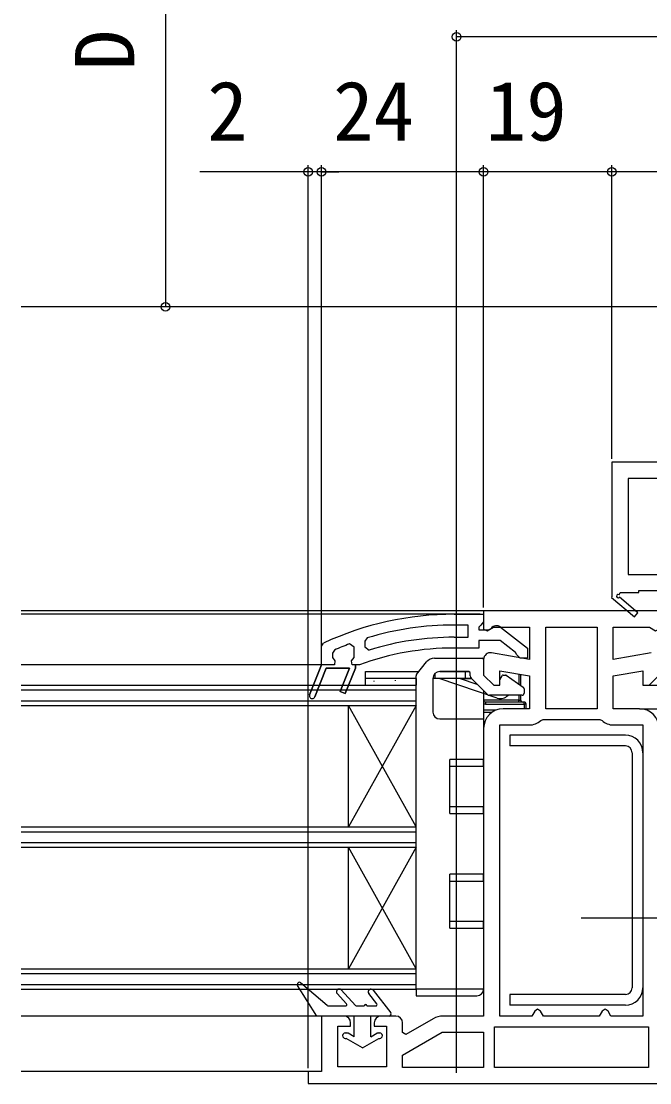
# Model space of a CAD drawing. Units: millimetres, scale not verified. Extents: x -525 to 525, y -783 to 778.
# Drawn here: x 2.5 to 95.6, y -450.6 to -293.4 of the extents above; entities that cross this region are included whole.
import ezdxf
from ezdxf.enums import TextEntityAlignment as Align

# ---------------------------------------------------------------- set-up
doc = ezdxf.new("R2010")
doc.units = ezdxf.units.MM
doc.header["$LTSCALE"] = 4
for name, color, linetype in [('0-3_YKK_11', 7, 'Continuous'), ('0-5_YKK_12', 2, 'Continuous'), ('0-6_YKK_13', 4, 'Continuous'), ('0-8_YKK_D', 6, 'Continuous')]:
    doc.layers.add(name, color=color, linetype=linetype)
doc.styles.add('ＭＳ ゴシック', font='')
doc.styles.get('ＭＳ ゴシック').set_extended_font_data('MS Gothic')

msp = doc.modelspace()

# ---------------------------------------------------------------- linework, layer by layer
at = {"layer": '0-3_YKK_11'}
for p, q in [((90.2, -397.6), (94.6, -397.6)), ((58, -440.7), (55.8, -440.7))]:
    msp.add_line(p, q, dxfattribs=at)
for points in [[(132, -358.7), (90, -358.7), (90, -378.566), (89.923, -378.7), (93.341, -381.605), (93.859, -380.995), (91.139, -378.684)], [(91.074, -378.306), (91.251, -378), (94, -378), (94, -377.7), (113, -377.7)], [(66.633, -381.203), (71.001, -381.203), (71.001, -382.303), (70.563, -382.8), (70.301, -383.097), (70.301, -383.503), (71.701, -383.503), (72.101, -383.303)], [(95.826, -386.915), (90.2, -387.907), (90.2, -383.1), (95.556, -383.1), (96.485, -383.68), (97, -383.395), (97, -380.7), (84, -380.7), (71, -380.7), (71, -383.395), (71.515, -383.68), (72.444, -383.1), (77.8, -383.1), (77.8, -387.907), (72.174, -386.915)], [(66.633, -384.603), (68.701, -384.603), (68.701, -382.803), (66.633, -382.803)], [(73.517, -383.116), (77.501, -386.228), (77.501, -387.703), (76.399, -387.703), (75.9, -387.228), (75.708, -386.859), (73.462, -385.103), (70.301, -385.103), (70.301, -386.203), (66.633, -386.203)], [(53.756, -384.712), (53.401, -385.19), (53.401, -386.027), (54.048, -386.505)], [(48.901, -386.498), (48.601, -386.956), (48.601, -387.629), (48.976, -388.113), (48.901, -388.703), (47.001, -388.703), (45.229, -393.156), (47.001, -388.703), (47.001, -385.922), (47.29, -385.468)], [(45.972, -393.451), (47.663, -389.203), (51.14, -389.203), (49.766, -392.656), (50.509, -392.951), (52.001, -389.203), (52.001, -388.703), (51.501, -388.703), (51.426, -388.113), (51.801, -387.629), (51.801, -387.603), (51.801, -386.068), (51.126, -385.6)], [(71, -387.9), (71, -390.2), (72.5, -391.7), (73.4, -391.7), (73.4, -389.568), (77.8, -390.344), (77.8, -395.2), (73.9, -395.2)], [(94.1, -395.2), (90.2, -395.2), (90.2, -390.344), (94.6, -389.568), (94.6, -391.7), (95.5, -391.7), (97, -390.2), (97, -387.9)], [(52.618, -388.673), (52.447, -388.703), (52.001, -388.703), (52.001, -389.203), (50.509, -392.951), (49.766, -392.656), (51.14, -389.203), (47.663, -389.203), (45.972, -393.451)], [(94.6, -397.6), (94.6, -440.7), (89.866, -440.7), (89.433, -439.95), (89, -439.7), (88.567, -439.95), (88.134, -440.7), (84, -440.7), (79.866, -440.7), (79.433, -439.95), (79, -439.7), (78.567, -439.95), (78.134, -440.7), (73.4, -440.7), (73.4, -397.6), (77.8, -397.6)], [(79.455, -396.938), (79.8, -396.8), (84, -396.8), (88.2, -396.8), (88.545, -396.938)], [(71, -398.1), (71, -440.7), (64.973, -440.7)], [(50.3, -440.7), (47, -440.7), (47, -448.9), (45, -448.9), (45, -450.7), (84, -450.7), (123, -450.7), (123, -448.9), (121, -448.9), (121, -440.7), (117.7, -440.7)], [(63.523, -441.089), (59.5, -443.411), (59, -443.123), (59, -441.7)], [(54.8, -441.7), (54.8, -442.2), (56.6, -442.2), (56.6, -448.2), (49.4, -448.2), (49.4, -442.2), (51.3, -442.2), (51.3, -441.7)]]:
    msp.add_lwpolyline(points, dxfattribs=at)
for points in [[(92.4, -375.3), (114, -375.3), (114, -361.1), (92.4, -361.1)], [(80.2, -395.2), (80.2, -383.1), (84, -383.1), (87.8, -383.1), (87.8, -395.2), (84, -395.2)], [(71, -448.3), (59, -448.3), (59, -446.471), (64.839, -443.1), (71, -443.1)], [(72.6, -442.3), (84, -442.3), (95.4, -442.3), (95.4, -448.3), (84, -448.3), (72.6, -448.3)]]:
    msp.add_lwpolyline(points, close=True, dxfattribs=at)
for centre, radius, start, end in [((90.949, -378.522), 0.25, 60, 319.64299), ((66.633, -427.203), 46, 90.00001, 114.86598), ((66.633, -427.203), 44.4, 89.99999, 106.86019), ((72.901, -383.903), 1, 51.91328, 143.13011), ((66.633, -427.203), 42.6, 89.99999, 107.18277), ((66.633, -427.203), 44.4, 110.44221, 113.53922), ((66.633, -427.203), 41, 89.99999, 109.98888), ((72, -387.9), 1, 80.00002, 180), ((45.601, -393.303), 0.4, 158.30059, 338.30061), ((45.601, -393.303), 0.4, 158.30059, 338.30061), ((73.9, -398.1), 2.9, 90.00001, 179.99999), ((94.1, -398.1), 2.9, 0.00001, 89.99999), ((77.8, -395.2), 2.4, 270, 313.60283), ((90.2, -395.2), 2.4, 226.39717, 270), ((50.3, -441.7), 1, 0.00001, 89.99999), ((55.8, -441.7), 1, 90.00001, 179.99999), ((58, -441.7), 1, 0.00001, 89.99999), ((64.973, -443.6), 2.9, 89.99998, 119.99999)]:
    msp.add_arc(centre, radius, start, end, dxfattribs=at)
at = {"layer": '0-5_YKK_12'}
for p, q in [((204.41, -335.7), (2.5, -335.7)), ((71.5, -380.7), (2.5, -380.7)), ((70.5, -381.202), (2.5, -381.202)), ((47, -388.702), (2.5, -388.702)), ((2.502, -391.702), (61.001, -391.702)), ((2.502, -392.402), (61.001, -392.402)), ((61.001, -415.702), (61.001, -391.702)), ((61.001, -436.702), (61.001, -391.702)), ((95.293, -391.7), (114, -391.7)), ((2.502, -394.002), (61.001, -394.002)), ((2.502, -394.702), (61.001, -394.702)), ((51.001, -412.702), (51.001, -394.702)), ((61.001, -412.702), (51.001, -394.702)), ((61.001, -394.702), (51.001, -412.702)), ((94.1, -395.2), (114, -395.2)), ((2.502, -412.702), (61.001, -412.702)), ((2.502, -413.402), (61.001, -413.402)), ((2.502, -415.002), (61.001, -415.002)), ((2.502, -415.702), (61.001, -415.702)), ((51.001, -433.702), (51.001, -415.702)), ((61.001, -433.702), (51.001, -415.702)), ((61.001, -415.702), (51.001, -433.702)), ((2.502, -433.702), (61.001, -433.702)), ((2.502, -434.402), (61.001, -434.402)), ((2.502, -436.002), (61.001, -436.002)), ((2.502, -436.702), (61.001, -436.702)), ((47.5, -440.7), (2.5, -440.7)), ((45.5, -448.9), (2.5, -448.9))]:
    msp.add_line(p, q, dxfattribs=at)
at = {"layer": '0-6_YKK_13'}
for p, q in [((63.721, -387.702), (70.8, -387.702)), ((71.02, -387.702), (71, -387.702)), ((71, -387.902), (71, -387.702)), ((71, -387.902), (71, -389.494)), ((53.8, -389.702), (61.4, -389.702)), ((61.066, -390.119), (62.55, -388.264)), ((68.8, -389.702), (64.5, -389.702)), ((64.5, -389.702), (64.6, -389.702)), ((64.6, -389.702), (68.8, -389.702)), ((68.25, -389.702), (68.25, -390.702)), ((53.8, -390.702), (53.5, -390.702)), ((53.5, -391.703), (53.5, -390.702)), ((61, -390.702), (53.8, -390.702)), ((54.732, -391.046), (54.732, -391.146)), ((57.907, -390.946), (57.907, -391.046)), ((61, -436.702), (61, -390.307)), ((61, -390.702), (61, -391.703)), ((63.5, -390.702), (63.5, -395.702)), ((69.172, -390.702), (63.5, -390.702)), ((63.75, -390.04), (63.75, -390.702)), ((67.539, -390.702), (70.013, -391.543)), ((67.539, -390.702), (69.172, -390.702)), ((69, -390.323), (69, -389.902)), ((71.525, -393.055), (69.146, -390.676)), ((73.4, -390.894), (73.742, -390.302)), ((73.915, -390.202), (74.237, -390.202)), ((74.352, -390.238), (76.872, -392.002)), ((76.2, -390.064), (76.2, -391.532)), ((76.5, -391.742), (76.5, -390.117)), ((53.5, -391.703), (61, -391.703)), ((63.5, -391.703), (63.5, -391.703)), ((71, -392.53), (71, -396.702)), ((77, -392.248), (77, -392.902)), ((77, -394.202), (71.3, -394.202)), ((71.3, -394.202), (71.3, -394.502)), ((71.3, -394.502), (77, -394.502)), ((76.7, -393.202), (71.879, -393.202)), ((76.2, -393.202), (76.2, -393.902)), ((76.2, -393.902), (76.5, -393.902)), ((76.5, -393.902), (76.5, -393.202)), ((77, -394.502), (77, -395.202)), ((77.3, -395.202), (77.3, -394.502)), ((72.842, -395.402), (71, -395.402)), ((71, -395.702), (72.272, -395.702)), ((64.5, -396.702), (71, -396.702)), ((71, -396.702), (71, -402.702)), ((74.9, -399.1), (74.9, -400.7)), ((92, -399.1), (74.9, -399.1)), ((92, -400.7), (74.9, -400.7)), ((93, -401.7), (93, -436.5)), ((94.6, -401.7), (94.6, -436.5)), ((66, -410.702), (66, -402.702)), ((71, -402.702), (66, -402.702)), ((71, -409.702), (66, -409.702)), ((71, -410.702), (71, -409.702)), ((66, -410.702), (71, -410.702)), ((71, -410.702), (71, -419.702)), ((66, -427.702), (66, -419.702)), ((71, -419.702), (66, -419.702)), ((71, -426.702), (66, -426.702)), ((71, -427.702), (71, -426.702)), ((112.359, -426.2), (85.434, -426.2)), ((66, -427.702), (71, -427.702)), ((71, -427.702), (71, -436.702)), ((46.3, -440.7), (43.446, -436.16)), ((47.844, -439.152), (43.895, -435.772)), ((52.041, -439.136), (49.893, -436.828)), ((54.615, -436.854), (57.237, -440.216)), ((61, -436.702), (61, -437.702)), ((71, -436.702), (61, -436.702)), ((50.695, -438.864), (49.307, -437.372)), ((55.173, -438.877), (53.984, -437.345)), ((61, -437.702), (70, -437.702)), ((74.9, -437.5), (74.9, -439.1)), ((92, -437.5), (74.9, -437.5)), ((47.974, -439.2), (50.548, -439.2)), ((52.187, -439.2), (53.322, -439.2)), ((53.722, -439.2), (55.015, -439.2)), ((92, -439.1), (74.9, -439.1)), ((57, -440.7), (46.3, -440.7)), ((51.8, -443.755), (51.8, -440.7)), ((54.3, -443.755), (54.3, -440.7)), ((50.5, -443.2), (50.732, -443.2)), ((55.368, -443.2), (55.6, -443.2)), ((50.5, -444), (50.625, -444)), ((53.05, -445.4), (50.625, -444)), ((51.8, -443.755), (50.932, -443.254)), ((53.05, -445.4), (55.475, -444)), ((54.3, -443.755), (55.168, -443.254)), ((55.475, -444), (55.6, -444))]:
    msp.add_line(p, q, dxfattribs=at)
for points in [[(53.5, -390.702), (53.5, -389.702), (53.8, -389.702)], [(73.017, -393.622), (64.435, -390.702), (63.5, -390.702)], [(76.2, -394.202), (76.2, -393.902), (71, -393.902)], [(77.3, -394.502), (77, -394.502), (77, -394.202)], [(66, -403.702), (71, -403.702), (71, -402.702)], [(66, -420.702), (71, -420.702), (71, -419.702)]]:
    msp.add_lwpolyline(points, dxfattribs=at)
for centre, radius, start, end in [((63.721, -389.202), 1.5, 90, 141.34019), ((70.8, -387.902), 0.2, 0, 90), ((64.5, -390.702), 1, 90, 180), ((68.8, -389.902), 0.2, 0, 90), ((61.3, -390.307), 0.3, 141.34019, 180), ((69.5, -390.323), 0.5, 180, 225), ((73.915, -390.402), 0.2, 90, 150), ((74.237, -390.402), 0.2, 55, 90), ((76.7, -392.902), 0.3, 270, 0), ((76.7, -392.248), 0.3, 0, 55), ((71.3, -393.902), 0.3, 180, 270), ((71.3, -393.902), 0.6, 240, 270), ((71.879, -392.702), 0.5, 225, 270), ((73.5, -392.202), 1.5, 251.20957, 318.18969), ((76.8, -393.902), 0.3, 180, 270), ((77, -394.502), 0.3, 0, 90), ((64.5, -395.702), 1, 180, 270), ((92, -401.7), 2.6, 0, 90), ((92, -401.7), 1, 0, 90), ((43.7, -436), 0.3, 49.43895, 212.15282), ((49.6, -437.1), 0.4, 42.9326, 222.9326), ((54.3, -437.1), 0.4, 37.94551, 217.81232), ((70, -436.702), 1, 270, 0), ((92, -436.5), 2.6, 270, 0), ((92, -436.5), 1, 270, 0), ((47.974, -439), 0.2, 229.43895, 270), ((50.548, -439), 0.2, 270, 42.9326), ((52.187, -439), 0.2, 222.9326, 270), ((53.522, -439.2), 0.2, 0, 180), ((55.015, -439), 0.2, 270, 37.81232), ((57, -440.4), 0.3, 270, 37.94551), ((50.5, -443.6), 0.4, 90, 270), ((50.732, -443.6), 0.4, 60, 90), ((55.368, -443.6), 0.4, 90, 120), ((55.6, -443.6), 0.4, 270, 90)]:
    msp.add_arc(centre, radius, start, end, dxfattribs=at)
at = {"layer": '0-8_YKK_D'}
for p, q in [((23.89, -254.224), (23.89, -335.7)), ((67, -449.1), (67, -294.7)), ((123, -295.7), (67, -295.7)), ((45, -315.7), (28.945, -315.7)), ((45, -448.4), (45, -314.7)), ((47, -315.7), (45, -315.7)), ((47, -386.654), (47, -314.7)), ((47, -386.654), (47, -314.7)), ((71, -315.7), (47, -315.7)), ((47, -315.7), (49.55, -315.7)), ((71, -380.2), (71, -314.7)), ((71, -380.2), (71, -314.7)), ((90, -315.7), (71, -315.7)), ((90, -358.2), (90, -314.7)), ((90, -358.2), (90, -314.7)), ((156, -315.7), (90, -315.7))]:
    msp.add_line(p, q, dxfattribs=at)
for centre in [(67, -295.7), (45, -315.7), (47, -315.7), (47, -315.7), (71, -315.7), (71, -315.7), (90, -315.7), (90, -315.7), (23.89, -335.7)]:
    msp.add_circle(centre, 0.637, dxfattribs=at)

# ---------------------------------------------------------------- texts
at = {"layer": '0-8_YKK_D', "style": 'ＭＳ ゴシック'}
msp.add_text('D', height=8.798, rotation=90, dxfattribs=at).set_placement((21.89, -300.655), align=Align.BOTTOM_LEFT)
for s, p in [('2', (30.059, -313.7)), ('24', (48.7, -313.7)), ('19', (71.33, -313.7))]:
    msp.add_text(s, height=8.798, dxfattribs=at).set_placement(p, align=Align.BOTTOM_LEFT)

doc.saveas('drawing.dxf')
